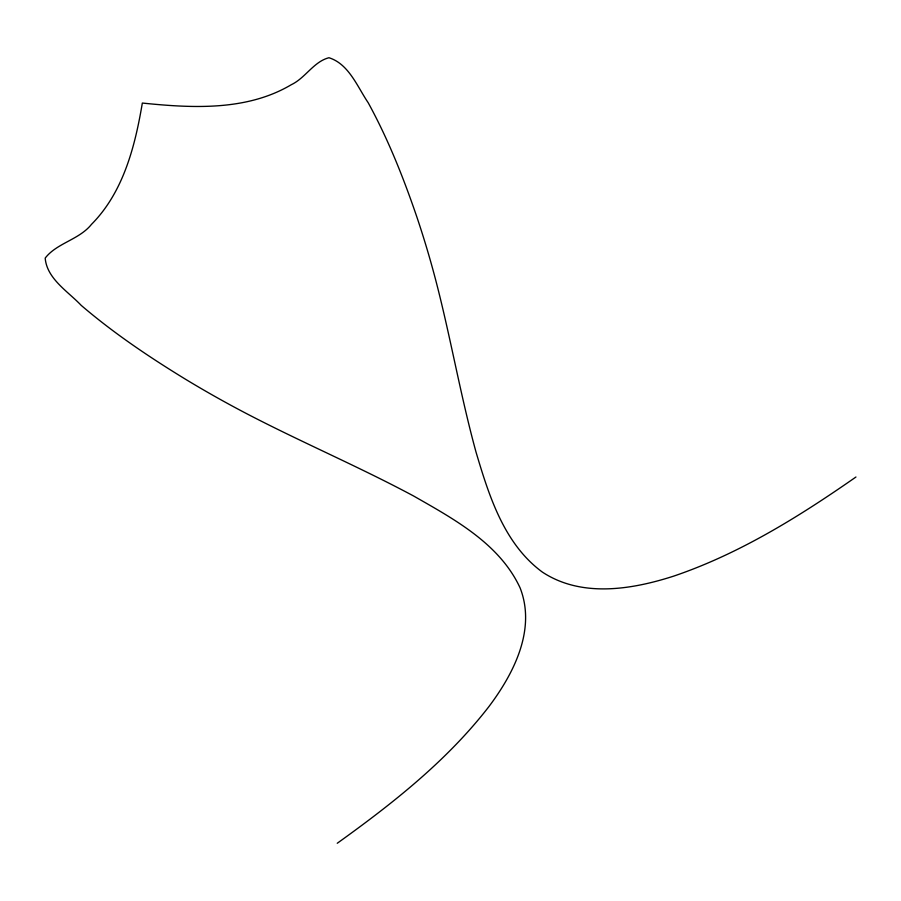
<?xml version="1.0" encoding="UTF-8"?>
<svg xmlns="http://www.w3.org/2000/svg" width="901" height="901" viewBox="0 0 901 901"><rect width="100%" height="100%" fill="white"/><g stroke="black" fill="none" stroke-linecap="round" stroke-linejoin="round"><path stroke-width="1.35" d="M337.244 843.268C392.521 803.602 446.919 760.838 488.826 706.711C513.705 673.655 536.388 629.585 520.091 587.857C499.593 543.697 454.205 519.224 413.784 496.091C358.688 466.56 301.08 442.098 245.691 413.165A1079.589 1006.53 3.6 0 1 186.439 379.805C149.735 357.404 113.875 333.347 81.18 305.349C68.071 291.462 46.796 278.736 45.196 258.091C56.887 242.966 79.22 239.734 91.519 224.326C123.392 192.228 135.049 146.322 142.335 103.052C192.003 108.154 246.761 111.172 291.361 84.671C305.439 77.982 313.694 61.628 328.955 57.732C348.845 63.926 357.348 86.744 368.171 102.703C388.128 139.103 403.49 177.835 416.893 217.073A1079.589 1006.53 3.6 0 1 435.465 279.164C450.477 336.467 460.355 394.998 476.032 452.133C489.04 495.832 504.008 543.889 542.391 572.112C581.55 597.904 631.804 589.626 673.813 576.088C739.642 553.71 799.198 516.532 855.95 477.012"/></g></svg>
